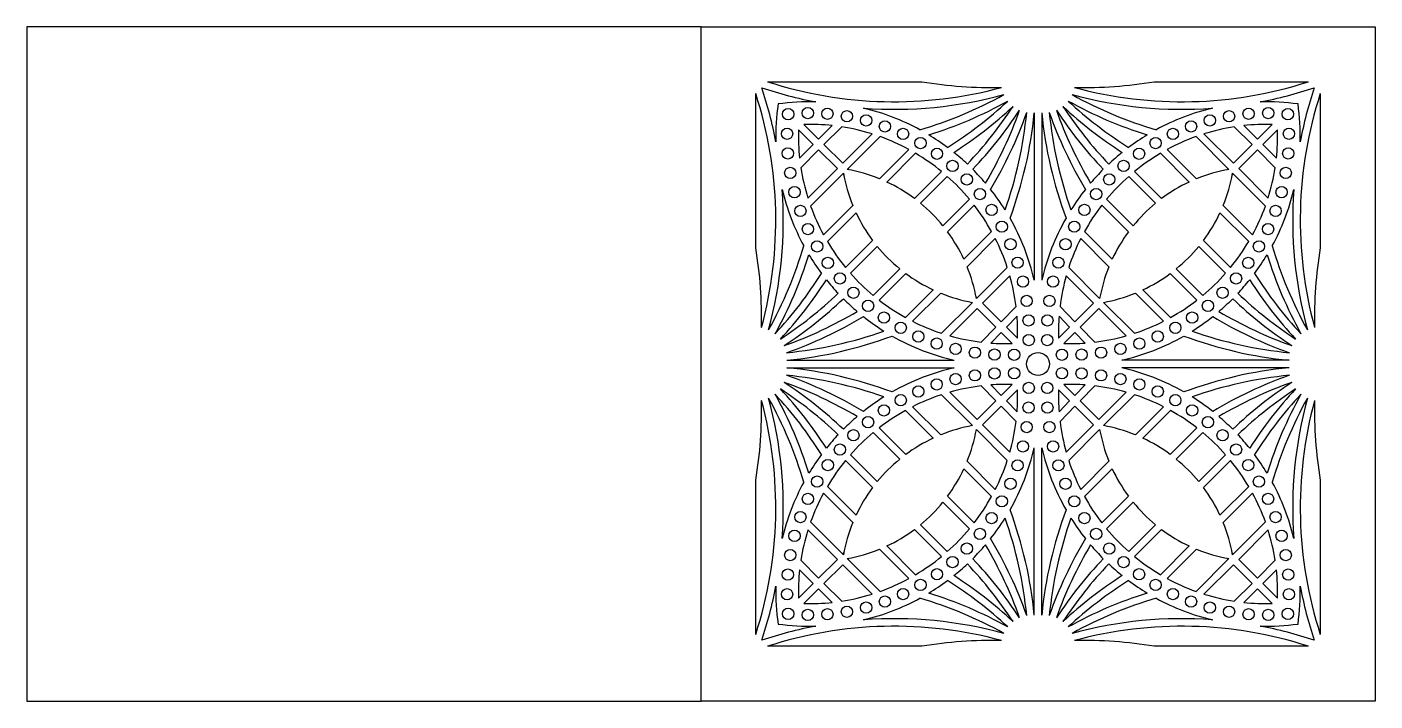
# Model space of a CAD drawing. Extents: x 44 to 604, y -106 to 174.
# Drawn here: x 43.9 to 313.9, y -106.4 to 28.6 of the extents above; entities that cross this region are included whole.
import ezdxf

# ---------------------------------------------------------------- set-up
doc = ezdxf.new("R2010")
doc.units = 0
doc.layers.get('0').update_dxf_attribs({"linetype": 'CONTINUOUS'})

msp = doc.modelspace()

# ---------------------------------------------------------------- linework, layer by layer
for p, q in [((178.891836, 28.554787), (43.891836, 28.554787)), ((43.891836, 28.554787), (43.891836, -106.445213)), ((178.891836, -106.445213), (178.891836, 28.554787)), ((178.891836, 28.554787), (313.891836, 28.554787)), ((313.891836, 28.554787), (313.891836, -106.445213)), ((192.231495, 17.589961), (223.129268, 17.589961)), ((269.654405, 17.589961), (300.552177, 17.589961)), ((189.856662, -15.682645), (189.856662, 15.215128)), ((302.927011, 15.215128), (302.927011, -15.682645)), ((245.638034, 11.331839), (245.638034, -22.155332)), ((247.145638, 11.331839), (247.145638, -22.155332)), ((199.482159, 9.030501), (202.451317, 6.061343)), ((202.451317, 6.061343), (205.191921, 8.801948)), ((203.517354, 4.995306), (207.07494, 8.552892)), ((289.266318, 4.995306), (285.708732, 8.552892)), ((290.332355, 6.061343), (287.591751, 8.801948)), ((293.301513, 9.030501), (290.332355, 6.061343)), ((198.416121, 7.964464), (201.38528, 4.995306)), ((207.266307, 1.246353), (213.153704, 7.133749)), ((208.181236, 0.029206), (214.748964, 6.596935)), ((284.602437, 0.029206), (278.034708, 6.596935)), ((285.517365, 1.246353), (279.629969, 7.133749)), ((294.367551, 7.964464), (291.398393, 4.995306)), ((198.644675, 2.254701), (201.38528, 4.995306)), ((198.893731, 0.371683), (202.451317, 3.929268)), ((202.451317, 3.929268), (206.20027, 0.180316)), ((203.517354, 4.995306), (207.266307, 1.246353)), ((214.640196, -1.851045), (220.510454, 4.019213)), ((216.121851, -2.501465), (221.871573, 3.248257)), ((276.661822, -2.501465), (270.912099, 3.248257)), ((278.143477, -1.851045), (272.273219, 4.019213)), ((289.266318, 4.995306), (285.517365, 1.246353)), ((290.332355, 3.929268), (286.583402, 0.180316)), ((293.889941, 0.371683), (290.332355, 3.929268)), ((294.138997, 2.254701), (291.398393, 4.995306)), ((200.312873, -5.707081), (206.20027, 0.180316)), ((208.332345, 0.180316), (208.552578, -0.039918)), ((284.451327, 0.180316), (284.231094, -0.039918)), ((292.470799, -5.707081), (286.583402, 0.180316)), ((200.849688, -7.302341), (207.417416, -0.734613)), ((207.266307, -0.885722), (207.48654, -1.105955)), ((221.65298, -5.814297), (227.074997, -0.39228)), ((222.848986, -6.750366), (228.226935, -1.372417)), ((269.934687, -6.750366), (264.556737, -1.372417)), ((271.130692, -5.814297), (265.708675, -0.39228)), ((285.517365, -0.885722), (285.297132, -1.105955)), ((291.933984, -7.302341), (285.366256, -0.734613)), ((203.42741, -13.063831), (209.297668, -7.193573)), ((227.339002, -11.256282), (232.660864, -5.93442)), ((228.271234, -12.456125), (233.61032, -7.117039)), ((264.512438, -12.456125), (259.173352, -7.117039)), ((265.44467, -11.256282), (260.122808, -5.93442)), ((289.356262, -13.063831), (283.486004, -7.193573)), ((204.198366, -14.42495), (209.948088, -8.675228)), ((288.585307, -14.42495), (282.835584, -8.675228)), ((231.549833, -17.967766), (237.09878, -12.41882)), ((261.233839, -17.967766), (255.684893, -12.41882)), ((207.838903, -19.628374), (213.26092, -14.206357)), ((208.819039, -20.780312), (214.196989, -15.402363)), ((232.197173, -19.452501), (237.836603, -13.813072)), ((260.586499, -19.452501), (254.94707, -13.813072)), ((283.964633, -20.780312), (278.586683, -15.402363)), ((284.94477, -19.628374), (279.522752, -14.206357)), ((213.381043, -25.214241), (218.702905, -19.892379)), ((214.563662, -26.163697), (219.902748, -20.824612)), ((234.046806, -25.836364), (240.244791, -19.638379)), ((235.263953, -26.751292), (240.742648, -21.272597)), ((257.51972, -26.751292), (252.041024, -21.272597)), ((258.736866, -25.836364), (252.538881, -19.638379)), ((278.22001, -26.163697), (272.880925, -20.824612)), ((279.402629, -25.214241), (274.080767, -19.892379)), ((219.865443, -29.652157), (225.414389, -24.10321)), ((272.91823, -29.652157), (267.369283, -24.10321)), ((221.259695, -30.38998), (226.899124, -24.75055)), ((227.085002, -32.798168), (233.282987, -26.600183)), ((232.911645, -26.531059), (233.131878, -26.751292)), ((233.977682, -25.465022), (234.197915, -25.685255)), ((235.263953, -26.751292), (238.988081, -30.475421)), ((257.51972, -26.751292), (253.795591, -30.475421)), ((265.698671, -32.798168), (259.500686, -26.600183)), ((259.872028, -26.531059), (259.651795, -26.751292)), ((271.523978, -30.38998), (265.884548, -24.75055)), ((228.71922, -33.296025), (234.197915, -27.81733)), ((234.197915, -27.81733), (237.934048, -31.553463)), ((238.988081, -30.475421), (241.986123, -27.409089)), ((240.054187, -31.541526), (242.184284, -29.362909)), ((252.729486, -31.541526), (250.599388, -29.362909)), ((253.795591, -30.475421), (250.797549, -27.409089)), ((258.585757, -27.81733), (254.849624, -31.553463)), ((264.064452, -33.296025), (258.585757, -27.81733)), ((234.997394, -34.557009), (237.934048, -31.553463)), ((240.054187, -31.541526), (242.292104, -33.779443)), ((252.729486, -31.541526), (250.491569, -33.779443)), ((257.786278, -34.557009), (254.849624, -31.553463)), ((236.920923, -34.74616), (239.000154, -32.619568)), ((239.000154, -32.619568), (241.226066, -34.845481)), ((253.783519, -32.619568), (251.557606, -34.845481)), ((255.862749, -34.74616), (253.783519, -32.619568)), ((196.114784, -38.191411), (229.601954, -38.191411)), ((196.114784, -39.699016), (229.601954, -39.699016)), ((296.668888, -38.191411), (263.181718, -38.191411)), ((296.668888, -39.699016), (263.181718, -39.699016)), ((236.920923, -43.144267), (239.000154, -45.270858)), ((239.000154, -45.270858), (241.226066, -43.044946)), ((253.783519, -45.270858), (251.557606, -43.044946)), ((255.862749, -43.144267), (253.783519, -45.270858)), ((227.085002, -45.092258), (233.282987, -51.290243)), ((228.71922, -44.594402), (234.197915, -50.073097)), ((234.997394, -43.333418), (237.934048, -46.336963)), ((240.054187, -46.3489), (242.292104, -44.110983)), ((252.729486, -46.3489), (250.491569, -44.110983)), ((257.786278, -43.333418), (254.849624, -46.336963)), ((264.064452, -44.594402), (258.585757, -50.073097)), ((265.698671, -45.092258), (259.500686, -51.290243)), ((219.865443, -48.23827), (225.414389, -53.787216)), ((221.259695, -47.500447), (226.899124, -53.139876)), ((234.197915, -50.073097), (237.934048, -46.336963)), ((235.263953, -51.139134), (238.988081, -47.415005)), ((238.988081, -47.415005), (241.986123, -50.481337)), ((240.054187, -46.3489), (242.184284, -48.527517)), ((252.729486, -46.3489), (250.599388, -48.527517)), ((253.795591, -47.415005), (250.797549, -50.481337)), ((257.51972, -51.139134), (253.795591, -47.415005)), ((258.585757, -50.073097), (254.849624, -46.336963)), ((271.523978, -47.500447), (265.884548, -53.139876)), ((272.91823, -48.23827), (267.369283, -53.787216)), ((232.911645, -51.359367), (233.131878, -51.139134)), ((235.263953, -51.139134), (240.742648, -56.61783)), ((257.51972, -51.139134), (252.041024, -56.61783)), ((259.872028, -51.359367), (259.651795, -51.139134)), ((213.381043, -52.676185), (218.702905, -57.998047)), ((214.563662, -51.726729), (219.902748, -57.065815)), ((234.046806, -52.054063), (240.244791, -58.252048)), ((258.736866, -52.054063), (252.538881, -58.252048)), ((278.22001, -51.726729), (272.880925, -57.065815)), ((279.402629, -52.676185), (274.080767, -57.998047)), ((245.638034, -89.222265), (245.638034, -55.735095)), ((247.145638, -89.222265), (247.145638, -55.735095)), ((207.838903, -58.262052), (213.26092, -63.684069)), ((208.819039, -57.110114), (214.196989, -62.488064)), ((232.197173, -58.437926), (237.836603, -64.077355)), ((260.586499, -58.437926), (254.94707, -64.077355)), ((283.964633, -57.110114), (278.586683, -62.488064)), ((284.94477, -58.262052), (279.522752, -63.684069)), ((231.549833, -59.92266), (237.09878, -65.471607)), ((261.233839, -59.92266), (255.684893, -65.471607)), ((189.856662, -93.105554), (189.856662, -62.207782)), ((204.198366, -63.465477), (209.948088, -69.215199)), ((288.585307, -63.465477), (282.835584, -69.215199)), ((302.927011, -62.207782), (302.927011, -93.105554)), ((203.42741, -64.826596), (209.297668, -70.696854)), ((227.339002, -66.634144), (232.660864, -71.956007)), ((228.271234, -65.434302), (233.61032, -70.773388)), ((264.512438, -65.434302), (259.173352, -70.773388)), ((265.44467, -66.634144), (260.122808, -71.956007)), ((289.356262, -64.826596), (283.486004, -70.696854)), ((200.312873, -72.183346), (206.20027, -78.070742)), ((200.849688, -70.588086), (207.417416, -77.155814)), ((221.65298, -72.07613), (227.074997, -77.498147)), ((222.848986, -71.14006), (228.226935, -76.51801)), ((269.934687, -71.14006), (264.556737, -76.51801)), ((271.130692, -72.07613), (265.708675, -77.498147)), ((291.933984, -70.588086), (285.366256, -77.155814)), ((292.470799, -72.183346), (286.583402, -78.070742)), ((216.121851, -75.388962), (221.871573, -81.138684)), ((276.661822, -75.388962), (270.912099, -81.138684)), ((198.893731, -78.262109), (202.451317, -81.819695)), ((202.451317, -81.819695), (206.20027, -78.070742)), ((207.266307, -77.004705), (207.48654, -76.784471)), ((208.181236, -77.919633), (214.748964, -84.487361)), ((208.332345, -78.070742), (208.552578, -77.850509)), ((214.640196, -76.039382), (220.510454, -81.90964)), ((278.143477, -76.039382), (272.273219, -81.90964)), ((284.602437, -77.919633), (278.034708, -84.487361)), ((284.451327, -78.070742), (284.231094, -77.850509)), ((285.517365, -77.004705), (285.297132, -76.784471)), ((290.332355, -81.819695), (286.583402, -78.070742)), ((293.889941, -78.262109), (290.332355, -81.819695)), ((198.644675, -80.145128), (201.38528, -82.885732)), ((203.517354, -82.885732), (207.266307, -79.13678)), ((207.266307, -79.13678), (213.153704, -85.024176)), ((285.517365, -79.13678), (279.629969, -85.024176)), ((289.266318, -82.885732), (285.517365, -79.13678)), ((294.138997, -80.145128), (291.398393, -82.885732)), ((198.416121, -85.854891), (201.38528, -82.885732)), ((203.517354, -82.885732), (207.07494, -86.443318)), ((289.266318, -82.885732), (285.708732, -86.443318)), ((294.367551, -85.854891), (291.398393, -82.885732)), ((199.482159, -86.920928), (202.451317, -83.95177)), ((202.451317, -83.95177), (205.191921, -86.692374)), ((290.332355, -83.95177), (287.591751, -86.692374)), ((293.301513, -86.920928), (290.332355, -83.95177)), ((223.129268, -95.480388), (192.231495, -95.480388)), ((300.552177, -95.480388), (269.654405, -95.480388)), ((43.891836, -106.445213), (178.891836, -106.445213)), ((313.891836, -106.445213), (178.891836, -106.445213))]:
    msp.add_line(p, q)
for centre, radius in [((196.351156, 11.095467), 1.130703), ((200.284126, 11.307275), 1.130703), ((204.220251, 11.165681), 1.130703), ((208.127837, 10.671826), 1.130703), ((211.975423, 9.829685), 1.130703), ((280.808249, 9.829685), 1.130703), ((284.655835, 10.671826), 1.130703), ((288.563422, 11.165681), 1.130703), ((292.499546, 11.307275), 1.130703), ((296.432517, 11.095467), 1.130703), ((196.139348, 7.162496), 1.130703), ((215.732032, 8.64604), 1.130703), ((219.367416, 7.13042), 1.130703), ((273.416256, 7.13042), 1.130703), ((277.051641, 8.64604), 1.130703), ((296.644324, 7.162496), 1.130703), ((222.852306, 5.295028), 1.130703), ((269.931366, 5.295028), 1.130703), ((196.280942, 3.226372), 1.130703), ((226.158644, 3.154642), 1.130703), ((266.625028, 3.154642), 1.130703), ((296.50273, 3.226372), 1.130703), ((196.774797, -0.681214), 1.130703), ((229.259808, 0.726494), 1.130703), ((263.523864, 0.726494), 1.130703), ((296.008875, -0.681214), 1.130703), ((232.130831, -1.969865), 1.130703), ((260.652841, -1.969865), 1.130703), ((197.616938, -4.528801), 1.130703), ((234.748596, -4.912725), 1.130703), ((258.035076, -4.912725), 1.130703), ((295.166735, -4.528801), 1.130703), ((198.800583, -8.285409), 1.130703), ((237.092027, -8.078394), 1.130703), ((255.691645, -8.078394), 1.130703), ((293.983089, -8.285409), 1.130703), ((200.316203, -11.920793), 1.130703), ((239.142256, -11.441381), 1.130703), ((253.641417, -11.441381), 1.130703), ((292.467469, -11.920793), 1.130703), ((202.151595, -15.405683), 1.130703), ((240.882775, -14.974611), 1.130703), ((251.900898, -14.974611), 1.130703), ((290.632077, -15.405683), 1.130703), ((204.291981, -18.712021), 1.130703), ((242.29957, -18.649637), 1.130703), ((250.484102, -18.649637), 1.130703), ((288.491691, -18.712021), 1.130703), ((206.720129, -21.813186), 1.130703), ((243.381236, -22.436868), 1.130703), ((249.402436, -22.436868), 1.130703), ((286.063543, -21.813186), 1.130703), ((209.416488, -24.684208), 1.130703), ((283.367185, -24.684208), 1.130703), ((212.359348, -27.301973), 1.130703), ((244.119062, -26.305813), 1.130703), ((248.66461, -26.305813), 1.130703), ((280.424324, -27.301973), 1.130703), ((215.525016, -29.645404), 1.130703), ((244.507109, -30.225321), 1.130703), ((248.276564, -30.225321), 1.130703), ((277.258656, -29.645404), 1.130703), ((218.888004, -31.695633), 1.130703), ((222.421234, -33.436152), 1.130703), ((270.362438, -33.436152), 1.130703), ((273.895668, -31.695633), 1.130703), ((226.09626, -34.852948), 1.130703), ((229.883491, -35.934613), 1.130703), ((244.542251, -34.163835), 1.130703), ((248.241421, -34.163835), 1.130703), ((262.900181, -35.934613), 1.130703), ((266.687412, -34.852948), 1.130703), ((233.752436, -36.672439), 1.130703), ((237.671944, -37.060486), 1.130703), ((241.610458, -37.095628), 1.130703), ((246.391836, -38.945213), 2.292812), ((251.173215, -37.095628), 1.130703), ((255.111728, -37.060486), 1.130703), ((259.031236, -36.672439), 1.130703), ((233.752436, -41.217987), 1.130703), ((237.671944, -40.829941), 1.130703), ((241.610458, -40.794799), 1.130703), ((251.173215, -40.794799), 1.130703), ((255.111728, -40.829941), 1.130703), ((259.031236, -41.217987), 1.130703), ((226.09626, -43.037479), 1.130703), ((229.883491, -41.955813), 1.130703), ((244.542251, -43.726592), 1.130703), ((248.241421, -43.726592), 1.130703), ((262.900181, -41.955813), 1.130703), ((266.687412, -43.037479), 1.130703), ((218.888004, -46.194794), 1.130703), ((222.421234, -44.454275), 1.130703), ((270.362438, -44.454275), 1.130703), ((273.895668, -46.194794), 1.130703), ((215.525016, -48.245022), 1.130703), ((244.507109, -47.665105), 1.130703), ((248.276564, -47.665105), 1.130703), ((277.258656, -48.245022), 1.130703), ((212.359348, -50.588453), 1.130703), ((244.119062, -51.584613), 1.130703), ((248.66461, -51.584613), 1.130703), ((280.424324, -50.588453), 1.130703), ((209.416488, -53.206218), 1.130703), ((283.367185, -53.206218), 1.130703), ((206.720129, -56.077241), 1.130703), ((243.381236, -55.453558), 1.130703), ((249.402436, -55.453558), 1.130703), ((286.063543, -56.077241), 1.130703), ((204.291981, -59.178406), 1.130703), ((242.29957, -59.24079), 1.130703), ((250.484102, -59.24079), 1.130703), ((288.491691, -59.178406), 1.130703), ((202.151595, -62.484743), 1.130703), ((240.882775, -62.915815), 1.130703), ((251.900898, -62.915815), 1.130703), ((290.632077, -62.484743), 1.130703), ((200.316203, -65.969633), 1.130703), ((239.142256, -66.449045), 1.130703), ((253.641417, -66.449045), 1.130703), ((292.467469, -65.969633), 1.130703), ((198.800583, -69.605018), 1.130703), ((237.092027, -69.812033), 1.130703), ((255.691645, -69.812033), 1.130703), ((293.983089, -69.605018), 1.130703), ((197.616938, -73.361626), 1.130703), ((234.748596, -72.977701), 1.130703), ((258.035076, -72.977701), 1.130703), ((295.166735, -73.361626), 1.130703), ((232.130831, -75.920562), 1.130703), ((260.652841, -75.920562), 1.130703), ((196.774797, -77.209213), 1.130703), ((229.259808, -78.616921), 1.130703), ((263.523864, -78.616921), 1.130703), ((296.008875, -77.209213), 1.130703), ((196.280942, -81.116799), 1.130703), ((226.158644, -81.045068), 1.130703), ((266.625028, -81.045068), 1.130703), ((296.50273, -81.116799), 1.130703), ((222.852306, -83.185454), 1.130703), ((269.931366, -83.185454), 1.130703), ((196.139348, -85.052923), 1.130703), ((215.732032, -86.536467), 1.130703), ((219.367416, -85.020846), 1.130703), ((273.416256, -85.020846), 1.130703), ((277.051641, -86.536467), 1.130703), ((296.644324, -85.052923), 1.130703), ((196.351156, -88.985894), 1.130703), ((200.284126, -89.197701), 1.130703), ((204.220251, -89.056108), 1.130703), ((208.127837, -88.562252), 1.130703), ((211.975423, -87.720112), 1.130703), ((280.808249, -87.720112), 1.130703), ((284.655835, -88.562252), 1.130703), ((288.563422, -89.056108), 1.130703), ((292.499546, -89.197701), 1.130703), ((296.432517, -88.985894), 1.130703)]:
    msp.add_circle(centre, radius)
for centre, radius, start, end in [((217.58808, 95.623692), 83.557709, 251.486797, 259.168818), ((111.822931, -10.141457), 83.557709, 10.831182, 18.513203), ((217.58808, 95.623692), 82.050104, 251.998746, 285.198852), ((237.069512, 99.976612), 83.557709, 260.396224, 271.391861), ((275.195593, 95.623692), 82.050104, 254.801148, 288.001254), ((255.714161, 99.976612), 83.557709, 268.608139, 279.603776), ((275.195593, 95.623692), 83.557709, 280.831182, 288.513203), ((380.960742, -10.141457), 83.557709, 161.486797, 169.168818), ((111.822931, -10.141457), 82.050104, 344.801148, 18.001254), ((200.675773, -32.58583), 46.156259, 88.497196, 97.919372), ((217.58808, 95.623692), 83.557709, 265.802012, 285.238015), ((199.714465, 86.735048), 82.050104, 286.274305, 299.045005), ((199.714465, 86.735048), 83.557709, 287.26186, 299.084169), ((184.487417, 73.827256), 82.050104, 302.236807, 312.891159), ((293.069207, 86.735048), 83.557709, 240.915831, 252.73814), ((308.296256, 73.827256), 82.050104, 227.108841, 237.763193), ((293.069207, 86.735048), 82.050104, 240.954995, 253.725695), ((275.195593, 95.623692), 83.557709, 254.761985, 274.197988), ((292.1079, -32.58583), 46.156259, 82.080628, 91.502804), ((380.960742, -10.141457), 82.050104, 161.998746, 195.198852), ((240.032453, 6.77085), 46.156259, 172.080628, 181.502804), ((200.675773, -32.58583), 46.156259, 61.488358, 76.473633), ((184.487417, 73.827256), 83.557709, 302.614178, 312.930322), ((172.791876, 57.65047), 82.050104, 316.426156, 326.737313), ((172.791876, 57.65047), 83.557709, 316.417117, 326.776476), ((165.307544, 39.144825), 82.050104, 329.316936, 340.583467), ((165.307544, 39.144825), 83.557709, 328.94115, 340.62263), ((162.469384, 19.385804), 82.050104, 340.445517, 354.429621), ((162.469384, 19.385804), 83.557709, 339.596124, 354.468784), ((330.314288, 19.385804), 83.557709, 185.531216, 200.403876), ((330.314288, 19.385804), 82.050104, 185.570379, 199.554483), ((327.476128, 39.144825), 83.557709, 199.37737, 211.05885), ((327.476128, 39.144825), 82.050104, 199.416533, 210.683064), ((319.991797, 57.65047), 83.557709, 213.223524, 223.582883), ((319.991797, 57.65047), 82.050104, 213.262687, 223.573844), ((308.296256, 73.827256), 83.557709, 227.069678, 237.385822), ((292.1079, -32.58583), 46.156259, 103.526367, 118.511642), ((252.75122, 6.77085), 46.156259, 358.497196, 7.919372), ((200.675773, -32.58583), 41.633445, 83.77264, 91.642871), ((200.675773, -32.58583), 41.633445, 72.559855, 81.158443), ((292.1079, -32.58583), 41.633445, 98.841557, 107.440145), ((292.1079, -32.58583), 41.633445, 88.357129, 96.22736), ((240.032453, 6.77085), 41.633445, 178.357129, 186.22736), ((200.675773, -32.58583), 41.633445, 61.548662, 70.243341), ((200.675773, -32.58583), 46.156259, 53.308281, 58.911165), ((292.1079, -32.58583), 46.156259, 121.088835, 126.691719), ((292.1079, -32.58583), 41.633445, 109.756659, 118.451338), ((252.75122, 6.77085), 41.633445, 353.77264, 1.642871), ((200.675773, -32.58583), 41.633445, 50.647701, 59.395759), ((200.675773, -32.58583), 46.156259, 46.860983, 51.318047), ((292.1079, -32.58583), 46.156259, 128.681953, 133.139017), ((292.1079, -32.58583), 41.633445, 120.604241, 129.352299), ((240.032453, 6.77085), 41.633445, 188.841557, 197.440145), ((202.501245, -31.516354), 32.052842, 67.745778, 79.792878), ((200.675773, -32.58583), 46.156259, 40.313046, 44.989374), ((292.1079, -32.58583), 46.156259, 135.010626, 139.686954), ((290.282427, -31.516354), 32.052842, 100.207122, 112.254222), ((252.75122, 6.77085), 41.633445, 342.559855, 351.158443), ((238.962977, 4.945378), 32.052842, 190.207122, 202.254222), ((202.501245, -31.516354), 32.052842, 53.308583, 64.852995), ((200.675773, -32.58583), 41.633445, 39.802576, 48.566102), ((292.1079, -32.58583), 41.633445, 131.433898, 140.197424), ((290.282427, -31.516354), 32.052842, 115.147005, 126.691417), ((253.820695, 4.945378), 32.052842, 337.745778, 349.792878), ((111.822931, -10.141457), 83.557709, 344.761985, 4.197988), ((240.032453, 6.77085), 46.156259, 193.526367, 208.511642), ((200.675773, -32.58583), 46.156259, 32.073393, 38.323777), ((292.1079, -32.58583), 46.156259, 141.676223, 147.926607), ((252.75122, 6.77085), 46.156259, 331.488358, 346.473633), ((380.960742, -10.141457), 83.557709, 175.802012, 195.238015), ((240.032453, 6.77085), 41.633445, 199.756659, 208.451338), ((202.501245, -31.516354), 32.052842, 39.204006, 50.593469), ((200.675773, -32.58583), 41.633445, 28.972807, 37.715331), ((292.1079, -32.58583), 41.633445, 142.284669, 151.027193), ((290.282427, -31.516354), 32.052842, 129.406531, 140.795994), ((252.75122, 6.77085), 41.633445, 331.548662, 340.243341), ((238.962977, 4.945378), 32.052842, 205.147005, 216.691417), ((200.675773, -32.58583), 46.156259, 13.060648, 29.659901), ((292.1079, -32.58583), 46.156259, 150.340099, 166.939352), ((253.820695, 4.945378), 32.052842, 323.308583, 334.852995), ((202.501245, -31.516354), 32.052842, 25.004875, 36.487701), ((290.282427, -31.516354), 32.052842, 143.512299, 154.995125), ((107.470011, -29.622889), 83.557709, 358.608139, 9.603776), ((120.711575, 7.732158), 82.050104, 330.954995, 343.725695), ((240.032453, 6.77085), 41.633445, 210.604241, 219.352299), ((238.962977, 4.945378), 32.052842, 219.406531, 230.795994), ((200.675773, -32.58583), 41.633445, 18.118709, 26.801808), ((292.1079, -32.58583), 41.633445, 153.198192, 161.881291), ((253.820695, 4.945378), 32.052842, 309.204006, 320.593469), ((252.75122, 6.77085), 41.633445, 320.647701, 329.395759), ((372.072098, 7.732158), 82.050104, 196.274305, 209.045005), ((385.313662, -29.622889), 83.557709, 170.396224, 181.391861), ((120.711575, 7.732158), 83.557709, 330.915831, 342.73814), ((240.032453, 6.77085), 46.156259, 211.088835, 216.691719), ((252.75122, 6.77085), 46.156259, 323.308281, 328.911165), ((372.072098, 7.732158), 83.557709, 197.26186, 209.084169), ((133.619367, 22.959206), 82.050104, 317.108841, 327.763193), ((240.032453, 6.77085), 41.633445, 221.433898, 230.197424), ((238.962977, 4.945378), 32.052842, 233.512299, 244.995125), ((202.501245, -31.516354), 32.052842, 10.207122, 22.109254), ((200.675773, -32.58583), 41.633445, 7.142696, 15.767491), ((292.1079, -32.58583), 41.633445, 164.232509, 172.857304), ((290.282427, -31.516354), 32.052842, 157.890746, 169.792878), ((253.820695, 4.945378), 32.052842, 295.004875, 306.487701), ((252.75122, 6.77085), 41.633445, 309.802576, 318.566102), ((359.164306, 22.959206), 82.050104, 212.236807, 222.891159), ((133.619367, 22.959206), 83.557709, 317.069678, 327.385822), ((240.032453, 6.77085), 46.156259, 218.681953, 223.139017), ((252.75122, 6.77085), 46.156259, 316.860983, 321.318047), ((359.164306, 22.959206), 83.557709, 212.614178, 222.930322), ((149.796153, 34.654747), 82.050104, 303.262687, 313.573844), ((149.796153, 34.654747), 83.557709, 303.223524, 313.582883), ((240.032453, 6.77085), 46.156259, 225.010626, 229.686954), ((240.032453, 6.77085), 41.633445, 232.284669, 241.027193), ((238.962977, 4.945378), 32.052842, 247.890746, 259.792878), ((253.820695, 4.945378), 32.052842, 280.207122, 292.109254), ((252.75122, 6.77085), 41.633445, 298.972807, 307.715331), ((252.75122, 6.77085), 46.156259, 310.313046, 314.989374), ((342.987519, 34.654747), 83.557709, 226.417117, 236.776476), ((342.987519, 34.654747), 82.050104, 226.426156, 236.737313), ((168.301797, 42.139079), 82.050104, 289.416533, 300.683064), ((168.301797, 42.139079), 83.557709, 289.37737, 301.05885), ((240.032453, 6.77085), 46.156259, 231.676223, 237.926607), ((200.675773, -32.58583), 41.633445, 358.357129, 4.439812), ((292.1079, -32.58583), 41.633445, 175.560188, 181.642871), ((252.75122, 6.77085), 46.156259, 302.073393, 308.323777), ((324.481875, 42.139079), 83.557709, 238.94115, 250.62263), ((324.481875, 42.139079), 82.050104, 239.316936, 250.583467), ((188.060819, 44.977239), 82.050104, 275.570379, 289.554483), ((240.032453, 6.77085), 41.633445, 243.198192, 251.881291), ((252.75122, 6.77085), 41.633445, 288.118709, 296.801808), ((304.722853, 44.977239), 82.050104, 250.445517, 264.429621), ((188.060819, 44.977239), 83.557709, 275.531216, 290.403876), ((240.032453, 6.77085), 46.156259, 240.340099, 256.939352), ((240.032453, 6.77085), 41.633445, 254.232509, 263.05377), ((240.032453, 6.77085), 41.633445, 265.713929, 271.642871), ((252.75122, 6.77085), 41.633445, 268.357129, 274.286071), ((252.75122, 6.77085), 41.633445, 276.94623, 285.767491), ((252.75122, 6.77085), 46.156259, 283.060648, 299.659901), ((304.722853, 44.977239), 83.557709, 249.596124, 264.468784), ((188.060819, -122.867665), 83.557709, 69.596124, 84.468784), ((240.032453, -84.661277), 46.156259, 103.060648, 119.659901), ((252.75122, -84.661277), 46.156259, 60.340099, 76.939352), ((304.722853, -122.867665), 83.557709, 95.531216, 110.403876), ((168.301797, -120.029505), 82.050104, 59.316936, 70.583467), ((149.796153, -112.545174), 83.557709, 46.417117, 56.776476), ((188.060819, -122.867665), 82.050104, 70.445517, 84.429621), ((168.301797, -120.029505), 83.557709, 58.94115, 70.62263), ((240.032453, -84.661277), 41.633445, 88.357129, 94.286071), ((252.75122, -84.661277), 41.633445, 85.713929, 91.642871), ((304.722853, -122.867665), 82.050104, 95.570379, 109.554483), ((324.481875, -120.029505), 83.557709, 109.37737, 121.05885), ((324.481875, -120.029505), 82.050104, 109.416533, 120.683064), ((342.987519, -112.545174), 83.557709, 123.223524, 133.582883), ((111.822931, -67.74897), 83.557709, 355.802012, 15.238015), ((120.711575, -85.622584), 82.050104, 16.274305, 29.045005), ((120.711575, -85.622584), 83.557709, 17.26186, 29.084169), ((133.619367, -100.849633), 82.050104, 32.236807, 42.891159), ((149.796153, -112.545174), 82.050104, 46.426156, 56.737313), ((133.619367, -100.849633), 83.557709, 32.614178, 42.930322), ((240.032453, -84.661277), 46.156259, 122.073393, 128.323777), ((240.032453, -84.661277), 41.633445, 108.118709, 116.801808), ((240.032453, -84.661277), 41.633445, 96.94623, 105.767491), ((200.675773, -45.304597), 41.633445, 355.560188, 1.642871), ((292.1079, -45.304597), 41.633445, 178.357129, 184.439812), ((252.75122, -84.661277), 41.633445, 74.232509, 83.05377), ((252.75122, -84.661277), 41.633445, 63.198192, 71.881291), ((252.75122, -84.661277), 46.156259, 51.676223, 57.926607), ((342.987519, -112.545174), 82.050104, 123.262687, 133.573844), ((359.164306, -100.849633), 83.557709, 137.069678, 147.385822), ((359.164306, -100.849633), 82.050104, 137.108841, 147.763193), ((372.072098, -85.622584), 83.557709, 150.915831, 162.73814), ((372.072098, -85.622584), 82.050104, 150.954995, 163.725695), ((380.960742, -67.74897), 83.557709, 164.761985, 184.197988), ((107.470011, -48.267538), 83.557709, 350.396224, 1.391861), ((111.822931, -67.74897), 82.050104, 341.998746, 15.198852), ((240.032453, -84.661277), 41.633445, 118.972807, 127.715331), ((252.75122, -84.661277), 41.633445, 52.284669, 61.027193), ((380.960742, -67.74897), 82.050104, 164.801148, 198.001254), ((385.313662, -48.267538), 83.557709, 178.608139, 189.603776), ((240.032453, -84.661277), 46.156259, 130.313046, 134.989374), ((238.962977, -82.835804), 32.052842, 100.207122, 112.109254), ((200.675773, -45.304597), 41.633445, 344.232509, 352.857304), ((292.1079, -45.304597), 41.633445, 187.142696, 195.767491), ((253.820695, -82.835804), 32.052842, 67.890746, 79.792878), ((252.75122, -84.661277), 46.156259, 45.010626, 49.686954), ((240.032453, -84.661277), 46.156259, 136.860983, 141.318047), ((240.032453, -84.661277), 41.633445, 129.802576, 138.566102), ((238.962977, -82.835804), 32.052842, 115.004875, 126.487701), ((202.501245, -46.374072), 32.052842, 337.890746, 349.792878), ((290.282427, -46.374072), 32.052842, 190.207122, 202.109254), ((253.820695, -82.835804), 32.052842, 53.512299, 64.995125), ((252.75122, -84.661277), 41.633445, 41.433898, 50.197424), ((252.75122, -84.661277), 46.156259, 38.681953, 43.139017), ((200.675773, -45.304597), 46.156259, 330.340099, 346.939352), ((292.1079, -45.304597), 46.156259, 193.060648, 209.659901), ((240.032453, -84.661277), 46.156259, 143.308281, 148.911165), ((240.032453, -84.661277), 41.633445, 140.647701, 149.395759), ((238.962977, -82.835804), 32.052842, 129.204006, 140.593469), ((200.675773, -45.304597), 41.633445, 333.198192, 341.881291), ((292.1079, -45.304597), 41.633445, 198.118709, 206.801808), ((253.820695, -82.835804), 32.052842, 39.406531, 50.795994), ((252.75122, -84.661277), 41.633445, 30.604241, 39.352299), ((252.75122, -84.661277), 46.156259, 31.088835, 36.691719), ((202.501245, -46.374072), 32.052842, 323.512299, 334.995125), ((290.282427, -46.374072), 32.052842, 205.004875, 216.487701), ((240.032453, -84.661277), 46.156259, 151.488358, 166.473633), ((238.962977, -82.835804), 32.052842, 143.308583, 154.852995), ((253.820695, -82.835804), 32.052842, 25.147005, 36.691417), ((252.75122, -84.661277), 46.156259, 13.526367, 28.511642), ((240.032453, -84.661277), 41.633445, 151.548662, 160.243341), ((202.501245, -46.374072), 32.052842, 309.406531, 320.795994), ((200.675773, -45.304597), 41.633445, 322.284669, 331.027193), ((292.1079, -45.304597), 41.633445, 208.972807, 217.715331), ((290.282427, -46.374072), 32.052842, 219.204006, 230.593469), ((252.75122, -84.661277), 41.633445, 19.756659, 28.451338), ((200.675773, -45.304597), 46.156259, 321.676223, 327.926607), ((162.469384, -97.27623), 82.050104, 5.570379, 19.554483), ((162.469384, -97.27623), 83.557709, 5.531216, 20.403876), ((330.314288, -97.27623), 83.557709, 159.596124, 174.468784), ((330.314288, -97.27623), 82.050104, 160.445517, 174.429621), ((292.1079, -45.304597), 46.156259, 212.073393, 218.323777), ((240.032453, -84.661277), 41.633445, 162.559855, 171.158443), ((238.962977, -82.835804), 32.052842, 157.745778, 169.792878), ((202.501245, -46.374072), 32.052842, 295.147005, 306.691417), ((200.675773, -45.304597), 41.633445, 311.433898, 320.197424), ((292.1079, -45.304597), 41.633445, 219.802576, 228.566102), ((290.282427, -46.374072), 32.052842, 233.308583, 244.852995), ((253.820695, -82.835804), 32.052842, 10.207122, 22.254222), ((252.75122, -84.661277), 41.633445, 8.841557, 17.440145), ((200.675773, -45.304597), 46.156259, 315.010626, 319.686954), ((165.307544, -117.035252), 82.050104, 19.416533, 30.683064), ((165.307544, -117.035252), 83.557709, 19.37737, 31.05885), ((327.476128, -117.035252), 83.557709, 148.94115, 160.62263), ((327.476128, -117.035252), 82.050104, 149.316936, 160.583467), ((292.1079, -45.304597), 46.156259, 220.313046, 224.989374), ((202.501245, -46.374072), 32.052842, 280.207122, 292.254222), ((200.675773, -45.304597), 41.633445, 300.604241, 309.352299), ((172.791876, -135.540896), 83.557709, 33.223524, 43.582883), ((319.991797, -135.540896), 83.557709, 136.417117, 146.776476), ((292.1079, -45.304597), 41.633445, 230.647701, 239.395759), ((290.282427, -46.374072), 32.052842, 247.745778, 259.792878), ((240.032453, -84.661277), 41.633445, 173.77264, 181.642871), ((200.675773, -45.304597), 46.156259, 308.681953, 313.139017), ((172.791876, -135.540896), 82.050104, 33.262687, 43.573844), ((319.991797, -135.540896), 82.050104, 136.426156, 146.737313), ((292.1079, -45.304597), 46.156259, 226.860983, 231.318047), ((252.75122, -84.661277), 41.633445, 358.357129, 6.22736), ((111.822931, -67.74897), 83.557709, 341.486797, 349.168818), ((240.032453, -84.661277), 46.156259, 178.497196, 187.919372), ((200.675773, -45.304597), 41.633445, 289.756659, 298.451338), ((200.675773, -45.304597), 46.156259, 301.088835, 306.691719), ((184.487417, -151.717683), 82.050104, 47.108841, 57.763193), ((184.487417, -151.717683), 83.557709, 47.069678, 57.385822), ((308.296256, -151.717683), 83.557709, 122.614178, 132.930322), ((308.296256, -151.717683), 82.050104, 122.236807, 132.891159), ((292.1079, -45.304597), 46.156259, 233.308281, 238.911165), ((292.1079, -45.304597), 41.633445, 241.548662, 250.243341), ((252.75122, -84.661277), 46.156259, 352.080628, 1.502804), ((380.960742, -67.74897), 83.557709, 190.831182, 198.513203), ((200.675773, -45.304597), 41.633445, 278.841557, 287.440145), ((200.675773, -45.304597), 46.156259, 283.526367, 298.511642), ((199.714465, -164.625475), 82.050104, 60.954995, 73.725695), ((199.714465, -164.625475), 83.557709, 60.915831, 72.73814), ((293.069207, -164.625475), 83.557709, 107.26186, 119.084169), ((293.069207, -164.625475), 82.050104, 106.274305, 119.045005), ((292.1079, -45.304597), 46.156259, 241.488358, 256.473633), ((292.1079, -45.304597), 41.633445, 252.559855, 261.158443), ((200.675773, -45.304597), 41.633445, 268.357129, 276.22736), ((292.1079, -45.304597), 41.633445, 263.77264, 271.642871), ((217.58808, -173.514119), 83.557709, 100.831182, 108.513203), ((217.58808, -173.514119), 82.050104, 74.801148, 108.001254), ((200.675773, -45.304597), 46.156259, 262.080628, 271.502804), ((217.58808, -173.514119), 83.557709, 74.761985, 94.197988), ((275.195593, -173.514119), 83.557709, 85.802012, 105.238015), ((275.195593, -173.514119), 82.050104, 71.998746, 105.198852), ((292.1079, -45.304597), 46.156259, 268.497196, 277.919372), ((275.195593, -173.514119), 83.557709, 71.486797, 79.168818), ((237.069512, -177.867039), 83.557709, 88.608139, 99.603776), ((255.714161, -177.867039), 83.557709, 80.396224, 91.391861)]:
    msp.add_arc(centre, radius, start, end)

doc.saveas('drawing.dxf')
